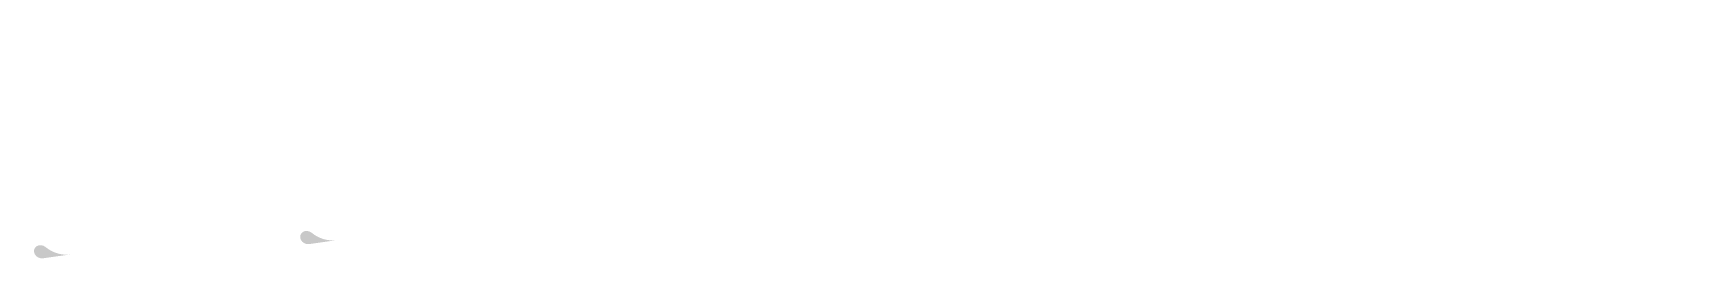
# Model space of a CAD drawing. Extents: x -23785941 to 8798891, y -8418521 to 21897894.
# Drawn here: x 1919414 to 2075075, y 8883409 to 8904561 of the extents above; entities that cross this region are included whole.
import ezdxf

# ---------------------------------------------------------------- set-up
doc = ezdxf.new("R2010")
doc.units = 0
doc.header["$MEASUREMENT"] = 0
doc.linetypes.add('DASHED', pattern=[0.75, 0.5, -0.25])
doc.layers.get('0').update_dxf_attribs({"linetype": 'CONTINUOUS'})

# ---------------------------------------------------------------- blocks, each defined once
blk = doc.blocks.new('A$C3D774E76')
at = {"linetype": 'DASHED'}
h = blk.add_hatch(color=3, dxfattribs=at)
h.paths.add_polyline_path([(-36860.02278429498, 8186.075154208134), (-36541.74307465108, 8572.494370294959)])
h.paths.add_polyline_path([(-36860.02278429498, 8186.075154208134), (-36856.16337920993, 8182.896319140174)])
edge = h.paths.add_edge_path()
edge.add_arc((-36552.03960322181, 8567.862524401953), 10, 320.5232731362395, 373.6533754904058)
edge.add_arc((-36539.89283415147, 8570.81311775783), 2.500000000001724, 320.5232731362434, 553.6533754904074)
edge.add_line((-36537.96312692609, 8569.223705909279), (-36856.16337920993, 8182.896319140174))
edge.add_line((-36544.32077432029, 8561.504877007754), (-36856.16337920993, 8182.896319140174))
h = blk.add_hatch(color=3, dxfattribs=at)
h.paths.add_polyline_path([(-36860.02278429498, 8186.075154208134), (-36541.74307465108, 8572.494370294959)])
h.paths.add_polyline_path([(-36860.02278429498, 8186.075154208134), (-36856.16337920993, 8182.896319140174)])
edge = h.paths.add_edge_path()
edge.add_arc((-36552.03960322181, 8567.862524401953), 10, 320.5232731362395, 373.6533754904058)
edge.add_arc((-36539.89283415147, 8570.81311775783), 2.500000000001724, 320.5232731362434, 553.6533754904074)
edge.add_line((-36537.96312692609, 8569.223705909279), (-36856.16337920993, 8182.896319140174))
edge.add_line((-36544.32077432029, 8561.504877007754), (-36856.16337920993, 8182.896319140174))

msp = doc.modelspace()

# ---------------------------------------------------------------- block references
at = {"linetype": 'Continuous', "xscale": 240.4782668173248, "yscale": -275.6364145158877, "zscale": 240.4782668173248, "rotation": 242.429606072689}
for p in [(-27731.87304609051, 2762.316494773764), (-52668.05399620542, 1426.948762194745)]:
    msp.add_blockref('A$C3D774E76', p, dxfattribs=at)

doc.saveas('drawing.dxf')
